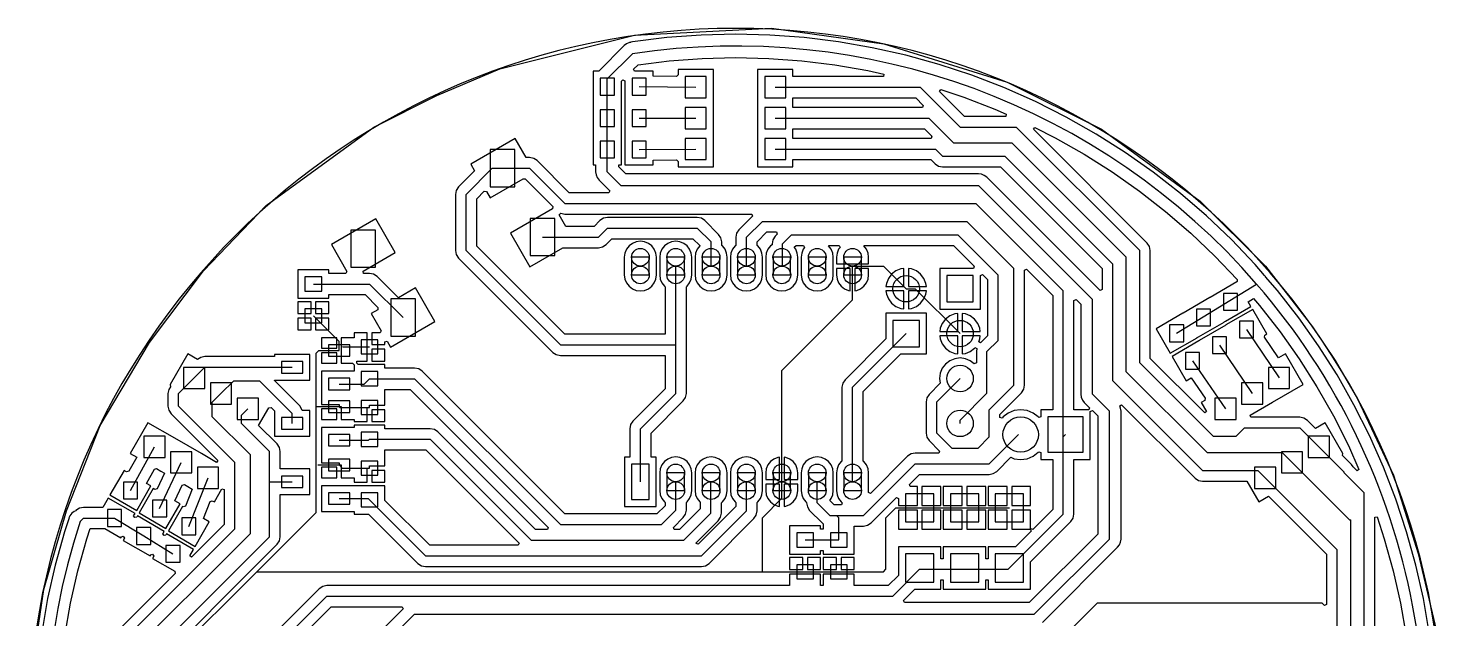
# Model space of a CAD drawing. Extents: x -1.57 to 1.57, y 5.38 to 8.54.
# Drawn here: x -1.575 to 1.575, y 7.22 to 8.535 of the extents above; entities that cross this region are included whole.
import ezdxf

# ---------------------------------------------------------------- set-up
doc = ezdxf.new("R2010")
doc.units = 0
doc.layers.get('0').update_dxf_attribs({"linetype": 'CONTINUOUS'})
doc.layers.add('gtl', color=1, linetype='CONTINUOUS')

# ---------------------------------------------------------------- blocks, each defined once
blk = doc.blocks.new('D12')
blk.add_lwpolyline([(-0.0187, -0.01575), (0.0187, -0.01575), (0.0187, 0.01575), (-0.0187, 0.01575)], close=True)
blk = doc.blocks.new('D13')
blk.add_lwpolyline([(-0.02362, -0.012795), (0.02362, -0.012795), (0.02362, 0.012795), (-0.02362, 0.012795)], close=True)
blk = doc.blocks.new('D14')
blk.add_lwpolyline([(-0.01575, -0.0187), (0.01575, -0.0187), (0.01575, 0.0187), (-0.01575, 0.0187)], close=True)
blk = doc.blocks.new('D15')
blk.add_lwpolyline([(-0.01575, -0.0187), (0.01575, -0.0187), (0.01575, 0.0187), (-0.01575, 0.0187)], close=True)
blk = doc.blocks.new('D16')
blk.add_lwpolyline([(-0.023621, -0.023621), (0.023621, -0.023621), (0.023621, 0.023621), (-0.023621, 0.023621)], close=True)
blk = doc.blocks.new('D17')
blk.add_lwpolyline([(-0.023621, -0.023621), (0.023621, -0.023621), (0.023621, 0.023621), (-0.023621, 0.023621)], close=True)
blk = doc.blocks.new('D18')
blk.add_lwpolyline([(0.0196, 0.0196), (-0.0196, 0.0196), (-0.0196, -0.0196), (0.0196, -0.0196)], close=True)
for centre in [(0, 0.0196), (0, -0.0196)]:
    blk.add_circle(centre, 0.0197)
blk = doc.blocks.new('D19')
blk.add_lwpolyline([(-0.019685, -0.03937), (0.019685, -0.03937), (0.019685, 0.03937), (-0.019685, 0.03937)], close=True)
blk = doc.blocks.new('D23')
blk.add_lwpolyline([(-0.02756, -0.04134), (0.02756, -0.04134), (0.02756, 0.04134), (-0.02756, 0.04134)], close=True)
blk = doc.blocks.new('D24')
blk.add_lwpolyline([(-0.031495, -0.031495), (0.031495, -0.031495), (0.031495, 0.031495), (-0.031495, 0.031495)], close=True)
blk = doc.blocks.new('D25')
blk.add_lwpolyline([(-0.01575, -0.0187), (0.01575, -0.0187), (0.01575, 0.0187), (-0.01575, 0.0187)], close=True)
blk = doc.blocks.new('D26')
blk.add_lwpolyline([(-0.02362, -0.02362), (0.02362, -0.02362), (0.02362, 0.02362), (-0.02362, 0.02362)], close=True)
blk = doc.blocks.new('D29')
blk.add_lwpolyline([(-0.02953, -0.02953), (0.02953, -0.02953), (0.02953, 0.02953), (-0.02953, 0.02953)], close=True)
blk = doc.blocks.new('D30')
blk.add_circle((0, 0), 0.0295)
blk = doc.blocks.new('D32')
blk.add_circle((0, 0), 0.0394)
blk = doc.blocks.new('D33')
blk.add_lwpolyline([(-0.03937, -0.03937), (0.03937, -0.03937), (0.03937, 0.03937), (-0.03937, 0.03937)], close=True)

msp = doc.modelspace()

# ---------------------------------------------------------------- linework, layer by layer
at = {"layer": 'gtl', "color": 1}
for points in [[(1.5748, 6.96), (1.5748, 6.96), (1.5748, 6.96, 1), (-1.5748, 6.96), (-1.5748, 6.96), (-1.5748, 6.96, 1), (1.5748, 6.96), (1.5748, 6.96)], [(1.16048, 7.96541), (1.16048, 7.96541), (1.16048, 7.96541, 0.257175), (-0.22944, 8.47819), (-0.22944, 8.47819)], [(1.45055, 6.45654), (1.45055, 6.45654), (1.45055, 6.45654, 0.268158), (1.16048, 7.96541), (1.16048, 7.96541)], [(-1.45962, 7.43651), (-1.45962, 7.43651), (-1.45962, 7.43651, 0.26255), (-1.16295, 5.95746), (-1.16295, 5.95746)]]:
    msp.add_lwpolyline(points, format="xyb", dxfattribs=at)
for points in [[(-1.565, 7.12), (-1.54, 7.285), (-1.49, 7.46), (-1.415, 7.65), (-1.305, 7.835), (-1.185, 7.995), (-1.045, 8.14), (-0.805, 8.315), (-0.665, 8.385), (-0.525, 8.445), (-0.225, 8.52), (0.08, 8.535), (0.33, 8.5)], [(0, 8.52165), (-0.07663, 8.51977), (-0.15307, 8.51413), (-0.22914, 8.50475), (-0.23335, 8.50402), (-0.23335, 8.50402), (-0.23335, 8.50402), (-0.23366, 8.50361), (-0.23616, 8.50328), (-0.24243, 8.50068), (-0.24781, 8.49656), (-0.3038, 8.44057), (-0.30465, 8.43945), (-0.31693, 8.43945), (-0.31693, 8.37055), (-0.31693, 8.37055), (-0.31693, 8.36945), (-0.31693, 8.36945), (-0.31693, 8.30055), (-0.31693, 8.30055), (-0.31693, 8.29945), (-0.31693, 8.29945), (-0.31693, 8.23055), (-0.3114, 8.23055), (-0.3114, 8.21543), (-0.3114, 8.21543), (-0.3114, 8.21543), (-0.31052, 8.20871), (-0.30792, 8.20245), (-0.3038, 8.19707), (-0.28005, 8.17332), (-0.28196, 8.1687), (-0.37018, 8.1687), (-0.44167, 8.24019), (-0.44936, 8.24533), (-0.45843, 8.24713), (-0.46635, 8.24713), (-0.4908, 8.28948), (-0.58968, 8.23239), (-0.58106, 8.21747), (-0.61676, 8.18176), (-0.6219, 8.17407), (-0.6237, 8.165), (-0.6237, 8.04), (-0.6237, 8.04), (-0.6237, 8.04), (-0.6219, 8.03093), (-0.61676, 8.02324), (-0.40676, 7.81324), (-0.40676, 7.81324), (-0.40676, 7.81324), (-0.40676, 7.81324), (-0.40676, 7.81324), (-0.40676, 7.81324), (-0.40676, 7.81324), (-0.40676, 7.81324), (-0.40676, 7.81324), (-0.40676, 7.81324), (-0.40676, 7.81324), (-0.40676, 7.81324), (-0.39907, 7.8081), (-0.39, 7.8063), (-0.15677, 7.8063), (-0.15677, 7.73175), (-0.22857, 7.65995), (-0.23371, 7.65226), (-0.23551, 7.64319), (-0.23551, 7.58012), (-0.24724, 7.58012), (-0.24724, 7.46988), (-0.17638, 7.46988), (-0.17638, 7.58012), (-0.18811, 7.58012), (-0.18811, 7.63337), (-0.11631, 7.70517), (-0.11117, 7.71286), (-0.10937, 7.72193), (-0.10937, 7.72193), (-0.10937, 7.72193), (-0.10937, 7.72193), (-0.10937, 7.83), (-0.10937, 7.95916), (-0.1078, 7.96036), (-0.10212, 7.96776), (-0.09855, 7.97638), (-0.09733, 7.98563), (-0.09733, 8.025), (-0.09855, 8.03425), (-0.10212, 8.04287), (-0.1078, 8.05027), (-0.1152, 8.05595), (-0.12382, 8.05952), (-0.13307, 8.06074), (-0.14232, 8.05952), (-0.15094, 8.05595), (-0.15834, 8.05027), (-0.16402, 8.04287), (-0.16759, 8.03425), (-0.16881, 8.025), (-0.16881, 7.98563), (-0.16759, 7.97638), (-0.16402, 7.96776), (-0.15834, 7.96036), (-0.15677, 7.95916), (-0.15677, 7.8537), (-0.38018, 7.8537), (-0.5763, 8.04982), (-0.5763, 8.15518), (-0.55942, 8.17206), (-0.55446, 8.1714), (-0.54637, 8.15738), (-0.47302, 8.19973), (-0.46825, 8.19973), (-0.40661, 8.13809), (-0.40727, 8.13313), (-0.50109, 8.07896), (-0.45779, 8.00395), (-0.38444, 8.0463), (-0.305, 8.0463), (-0.29593, 8.0481), (-0.28824, 8.05324), (-0.27518, 8.0663), (-0.09482, 8.0663), (-0.07955, 8.05103), (-0.0796, 8.05027), (-0.08528, 8.04287), (-0.08885, 8.03425), (-0.09007, 8.025), (-0.09007, 7.98563), (-0.08885, 7.97638), (-0.08528, 7.96776), (-0.0796, 7.96036), (-0.0722, 7.95468), (-0.06358, 7.95111), (-0.05433, 7.94989), (-0.04508, 7.95111), (-0.03646, 7.95468), (-0.02906, 7.96036), (-0.02338, 7.96776), (-0.01981, 7.97638), (-0.01859, 7.98563), (-0.01859, 8.025), (-0.01981, 8.03425), (-0.02338, 8.04287), (-0.02906, 8.05027), (-0.03063, 8.05147), (-0.03063, 8.05933), (-0.03243, 8.0684), (-0.03757, 8.07609), (-0.06824, 8.10676), (-0.07593, 8.1119), (-0.085, 8.1137), (-0.285, 8.1137), (-0.29407, 8.1119), (-0.30176, 8.10676), (-0.31482, 8.0937), (-0.37777, 8.0937), (-0.3928, 8.11973), (-0.38915, 8.12315), (-0.38907, 8.1231), (-0.38, 8.1213), (0.03624, 8.1213), (0.03816, 8.11668), (0.00765, 8.08617), (0.00251, 8.07848), (0.00071, 8.06941), (0.00071, 8.05147), (-0.00086, 8.05027), (-0.00654, 8.04287), (-0.01011, 8.03425), (-0.01133, 8.025), (-0.01133, 7.98563), (-0.01011, 7.97638), (-0.00654, 7.96776), (-0.00086, 7.96036), (0.00654, 7.95468), (0.01516, 7.95111), (0.02441, 7.94989), (0.03366, 7.95111), (0.04228, 7.95468), (0.04968, 7.96036), (0.05536, 7.96776), (0.05893, 7.97638), (0.06015, 7.98563), (0.06015, 8.025), (0.05893, 8.03425), (0.05536, 8.04287), (0.04968, 8.05027), (0.04811, 8.05147), (0.04811, 8.05959), (0.06982, 8.0813), (0.09124, 8.0813), (0.09315, 8.07668), (0.08824, 8.07176), (0.0831, 8.06407), (0.0813, 8.055), (0.0813, 8.05289), (0.07788, 8.05027), (0.0722, 8.04287), (0.06863, 8.03425), (0.06741, 8.025), (0.06741, 7.98563), (0.06863, 7.97638), (0.0722, 7.96776), (0.07788, 7.96036), (0.08528, 7.95468), (0.0939, 7.95111), (0.10315, 7.94989), (0.1124, 7.95111), (0.12102, 7.95468), (0.12842, 7.96036), (0.1341, 7.96776), (0.13767, 7.97638), (0.13889, 7.98563), (0.13889, 8.025), (0.13767, 8.03425), (0.1341, 8.04287), (0.13075, 8.04723), (0.13482, 8.0513), (0.15175, 8.0513), (0.15396, 8.04681), (0.15094, 8.04287), (0.14737, 8.03425), (0.14615, 8.025), (0.14615, 7.98563), (0.14737, 7.97638), (0.15094, 7.96776), (0.15662, 7.96036), (0.16402, 7.95468), (0.17264, 7.95111), (0.18189, 7.94989), (0.19114, 7.95111), (0.19976, 7.95468), (0.20716, 7.96036), (0.21284, 7.96776), (0.21641, 7.97638), (0.21763, 7.98563), (0.21763, 8.025), (0.21641, 8.03425), (0.21284, 8.04287), (0.20716, 8.05027), (0.20751, 8.0513), (0.23049, 8.0513), (0.2327, 8.04681), (0.22968, 8.04287), (0.22611, 8.03425), (0.22489, 8.025), (0.22489, 8.01031), (0.29637, 8.01031), (0.29637, 8.025), (0.29515, 8.03425), (0.29158, 8.04287), (0.2859, 8.05027), (0.28625, 8.0513), (0.48518, 8.0513), (0.53158, 8.0049), (0.52967, 8.00027), (0.45472, 8.00027), (0.45472, 7.90973), (0.54527, 7.90973), (0.54527, 7.98467), (0.54989, 7.98658), (0.5613, 7.97518), (0.5613, 7.84982), (0.54571, 7.83423), (0.54155, 7.83701), (0.54411, 7.84318), (0.54501, 7.85), (0.505, 7.85), (0.505, 7.80999), (0.51182, 7.81089), (0.52283, 7.81545), (0.53229, 7.82271), (0.53307, 7.82372), (0.53762, 7.82166), (0.5363, 7.815), (0.5363, 7.78987), (0.53181, 7.78766), (0.52283, 7.79455), (0.51182, 7.79911), (0.5, 7.80067), (0.48818, 7.79911), (0.47717, 7.79455), (0.46771, 7.78729), (0.46045, 7.77783), (0.45589, 7.76682), (0.45433, 7.755), (0.45575, 7.74427), (0.43121, 7.71973), (0.42607, 7.71204), (0.42427, 7.70297), (0.42427, 7.63345), (0.42427, 7.63345), (0.42427, 7.63345), (0.42607, 7.62438), (0.43121, 7.61669), (0.45458, 7.59332), (0.45266, 7.5887), (0.4, 7.5887), (0.39093, 7.5869), (0.38324, 7.58176), (0.30029, 7.49881), (0.2958, 7.50102), (0.29637, 7.50531), (0.29637, 7.54468), (0.29515, 7.55394), (0.29158, 7.56255), (0.2859, 7.56996), (0.28433, 7.57116), (0.28433, 7.72581), (0.36825, 7.80972), (0.42528, 7.80972), (0.42528, 7.90028), (0.33472, 7.90028), (0.33472, 7.84325), (0.24387, 7.75239), (0.23873, 7.7447), (0.23693, 7.73563), (0.23693, 7.57116), (0.23536, 7.56996), (0.22968, 7.56255), (0.22611, 7.55394), (0.22489, 7.54468), (0.22489, 7.50531), (0.22611, 7.49607), (0.22968, 7.48744), (0.23536, 7.48004), (0.23745, 7.47844), (0.23584, 7.4737), (0.21982, 7.4737), (0.2099, 7.48362), (0.21284, 7.48744), (0.21641, 7.49607), (0.21763, 7.50531), (0.21763, 7.54468), (0.21641, 7.55394), (0.21284, 7.56255), (0.20716, 7.56996), (0.19976, 7.57564), (0.19114, 7.57921), (0.18189, 7.58042), (0.17264, 7.57921), (0.16402, 7.57564), (0.15662, 7.56996), (0.15094, 7.56255), (0.14737, 7.55394), (0.14615, 7.54468), (0.14615, 7.50531), (0.14737, 7.49607), (0.15094, 7.48744), (0.15662, 7.48004), (0.15819, 7.47884), (0.15819, 7.47884), (0.15819, 7.47811), (0.15819, 7.47811), (0.15819, 7.47811), (0.15999, 7.46904), (0.16513, 7.46135), (0.19324, 7.43324), (0.19555, 7.43169), (0.19555, 7.42693), (0.19555, 7.42693), (0.19555, 7.41914), (0.18945, 7.41914), (0.18945, 7.42693), (0.12055, 7.42693), (0.12055, 7.36394), (0.18945, 7.36394), (0.18945, 7.37173), (0.19555, 7.37173), (0.19555, 7.36394), (0.26445, 7.36394), (0.26445, 7.4263), (0.285, 7.4263), (0.29407, 7.4281), (0.30176, 7.43324), (0.35814, 7.48961), (0.36276, 7.4877), (0.36276, 7.47193), (0.405, 7.47193), (0.405, 7.51417), (0.38923, 7.51417), (0.38731, 7.51879), (0.40982, 7.5413), (0.565, 7.5413), (0.57407, 7.5431), (0.58176, 7.54824), (0.61298, 7.57946), (0.62061, 7.5763), (0.635, 7.57441), (0.64939, 7.5763), (0.6628, 7.58185), (0.67431, 7.59069), (0.67515, 7.59178), (0.67988, 7.59017), (0.67988, 7.57488), (0.7063, 7.57488), (0.7063, 7.46289), (0.66186, 7.41846), (0.66031, 7.4191), (0.65724, 7.42037), (0.65724, 7.42037), (0.65724, 7.42037), (0.65724, 7.42037), (0.65724, 7.46193), (0.615, 7.46193), (0.615, 7.41968), (0.65635, 7.41968), (0.65658, 7.41964), (0.65791, 7.41642), (0.65847, 7.41507), (0.62372, 7.38031), (0.56276, 7.38031), (0.56276, 7.3537), (0.55724, 7.3537), (0.55724, 7.38031), (0.46276, 7.38031), (0.46276, 7.3537), (0.45724, 7.3537), (0.45724, 7.38031), (0.36276, 7.38031), (0.36276, 7.31628), (0.34018, 7.2937), (0.26445, 7.2937), (0.26445, 7.31957), (0.19555, 7.31957), (0.19555, 7.2937), (0.18945, 7.2937), (0.18945, 7.31957), (0.12055, 7.31957), (0.12055, 7.2937), (-0.91, 7.2937), (-0.91907, 7.2919), (-0.92676, 7.28676), (-1.04045, 7.17307)], [(1.54475, 7.18914), (1.53165, 7.26466), (1.51485, 7.33945), (1.49441, 7.41332), (1.47036, 7.4861), (1.44278, 7.55762), (1.41172, 7.62769), (1.37725, 7.69616), (1.33947, 7.76285), (1.29847, 7.82761), (1.25433, 7.89028), (1.20717, 7.9507), (1.18042, 7.98172), (1.17997, 7.9823), (1.17997, 7.9823), (1.17884, 7.98378), (1.17826, 7.98422), (1.15711, 8.00874), (1.10425, 8.06425), (1.04874, 8.11711), (0.9907, 8.16717), (0.93028, 8.21433), (0.86761, 8.25847), (0.80285, 8.29947), (0.73616, 8.33725), (0.66769, 8.37172), (0.59762, 8.40278), (0.5261, 8.43036), (0.45332, 8.45441), (0.37945, 8.47485), (0.30466, 8.49164), (0.22914, 8.50475), (0.15307, 8.51413), (0.07663, 8.51977), (0, 8.52165)], [(-0.28543, 8.4222), (-0.22944, 8.47819)], [(0.33, 8.5), (0.605, 8.415), (0.815, 8.31), (1.035, 8.15), (1.18, 8.005), (1.285, 7.87), (1.335, 7.795), (1.385, 7.71), (1.465, 7.54), (1.52, 7.365), (1.56, 7.195)], [(0.07407, 8.46782), (0.14797, 8.46237), (0.22151, 8.4533), (0.29452, 8.44063), (0.33042, 8.43257), (0.32987, 8.4276), (0.12795, 8.4276), (0.12795, 8.44327), (0.04921, 8.44327), (0.04921, 8.36453), (0.04921, 8.29563), (0.04921, 8.22673), (0.12795, 8.22673), (0.12795, 8.2424), (0.43518, 8.2424), (0.44434, 8.23324), (0.45203, 8.2281), (0.4611, 8.2263), (0.59018, 8.2263), (0.8163, 8.00018), (0.8163, 7.95293), (0.81168, 7.95101), (0.55933, 8.20336), (0.55395, 8.20749), (0.54768, 8.21008), (0.54096, 8.21097), (-0.24424, 8.21097), (-0.25946, 8.22619), (-0.25946, 8.23055), (-0.25394, 8.23055), (-0.25394, 8.29945), (-0.25394, 8.29945), (-0.25394, 8.29945), (-0.25394, 8.29945), (-0.25394, 8.30055), (-0.25394, 8.30055), (-0.25394, 8.36945), (-0.25394, 8.36945), (-0.25394, 8.36945), (-0.25394, 8.36945), (-0.25394, 8.37055), (-0.25394, 8.37055), (-0.25394, 8.41697), (-0.25068, 8.42023), (-0.24606, 8.41831), (-0.24606, 8.37055), (-0.24606, 8.37055), (-0.24606, 8.36945), (-0.24606, 8.36945), (-0.24606, 8.30055), (-0.24606, 8.30055), (-0.24606, 8.29945), (-0.24606, 8.29945), (-0.24606, 8.23055), (-0.18307, 8.23055), (-0.18307, 8.24157), (-0.1315, 8.24202), (-0.12795, 8.2385), (-0.12795, 8.22673), (-0.04921, 8.22673), (-0.04921, 8.29563), (-0.04921, 8.36453), (-0.04921, 8.44327), (-0.12795, 8.44327), (-0.12795, 8.4315), (-0.1315, 8.42798), (-0.18307, 8.42843), (-0.18307, 8.43945), (-0.22493, 8.43945), (-0.22684, 8.44407), (-0.21706, 8.45385), (-0.14797, 8.46237), (-0.07407, 8.46782), (0, 8.46964), (0.07407, 8.46782)], [(-0.28543, 8.405), (-0.28543, 8.4222)], [(-0.28543, 8.335), (-0.28543, 8.405)], [(-0.21457, 8.405), (-0.08858, 8.4039)], [(0.08858, 8.4039), (0.4111, 8.4039)], [(0.41816, 8.36332), (0.41624, 8.3587), (0.12795, 8.3587), (0.12795, 8.36453), (0.12795, 8.38019), (0.40128, 8.38019), (0.41816, 8.36332)], [(0.4111, 8.4039), (0.5, 8.315)], [(0.50858, 8.38139), (0.57771, 8.35472), (0.60282, 8.34359), (0.60179, 8.3387), (0.50982, 8.3387), (0.45433, 8.39419), (0.45695, 8.39845), (0.50858, 8.38139)], [(-0.28543, 8.265), (-0.28543, 8.335)], [(-0.21457, 8.335), (-0.08858, 8.335)], [(0.08858, 8.335), (0.43036, 8.335)], [(0.43036, 8.335), (0.48535, 8.28)], [(0.5, 8.315), (0.625, 8.315)], [(0.625, 8.315), (0.9, 8.04)], [(0.43741, 8.29443), (0.43549, 8.28981), (0.12795, 8.28981), (0.12795, 8.29563), (0.12795, 8.3113), (0.42054, 8.3113), (0.43741, 8.29443)], [(0.71164, 8.29138), (0.77611, 8.25486), (0.83871, 8.21522), (0.89929, 8.17255), (0.95771, 8.12697), (1.01381, 8.07857), (1.06748, 8.02748), (1.11697, 7.97549), (1.11674, 7.9708), (1.11637, 7.97019), (1.11637, 7.97019), (1.11637, 7.97019), (1.11637, 7.97019), (1.11637, 7.97019), (1.11637, 7.97019), (1.11637, 7.97019), (1.11637, 7.97019), (1.11637, 7.97019), (1.11637, 7.97019), (1.11637, 7.97019), (1.11637, 7.97019), (1.11637, 7.97019), (1.0567, 7.93574), (1.05686, 7.93547), (1.05637, 7.93519), (1.05637, 7.93519), (1.05637, 7.93519), (0.9967, 7.90074), (0.99686, 7.90047), (0.99637, 7.90019), (0.99637, 7.90019), (0.99637, 7.90019), (0.9367, 7.86574), (0.9682, 7.81118), (1.02787, 7.84563), (1.02787, 7.84563), (1.02771, 7.8459), (1.0282, 7.84619), (1.03077, 7.84767), (1.03077, 7.84767), (1.03077, 7.84767), (1.08786, 7.88063), (1.08786, 7.88063), (1.08771, 7.8809), (1.0882, 7.88119), (1.09077, 7.88267), (1.09077, 7.88267), (1.09077, 7.88267), (1.14787, 7.91563), (1.14183, 7.92609), (1.15352, 7.93329), (1.16697, 7.91771), (1.21255, 7.85929), (1.25522, 7.79871), (1.29486, 7.73611), (1.33138, 7.67164), (1.3647, 7.60545), (1.38833, 7.55215), (1.38421, 7.54932), (1.37517, 7.55835), (1.37176, 7.56345), (1.35194, 7.58328), (1.35259, 7.58824), (1.35274, 7.58832), (1.31337, 7.65651), (1.29139, 7.64383), (1.27345, 7.66176), (1.26576, 7.6669), (1.25669, 7.6687), (1.14729, 7.6687), (1.146, 7.67353), (1.19597, 7.70238), (1.19597, 7.70238), (1.26416, 7.74175), (1.22479, 7.80994), (1.20895, 7.8008), (1.17794, 7.84695), (1.17907, 7.85182), (1.1833, 7.85426), (1.1518, 7.90881), (1.09213, 7.87437), (1.09229, 7.8741), (1.0918, 7.87382), (1.0918, 7.87382), (1.0918, 7.87382), (1.03214, 7.83937), (1.03229, 7.8391), (1.0318, 7.83882), (1.0318, 7.83882), (1.0318, 7.83882), (0.97214, 7.80437), (1.00363, 7.74981), (1.01498, 7.75636), (1.04606, 7.71099), (1.04495, 7.70612), (1.03726, 7.70168), (1.04874, 7.68179), (1.04478, 7.67875), (0.9237, 7.79982), (0.9237, 8.04), (0.9219, 8.04907), (0.91676, 8.05676), (0.66337, 8.31015), (0.6663, 8.31421), (0.71164, 8.29138)], [(-0.28543, 8.21543), (-0.28543, 8.265)], [(-0.21457, 8.265), (-0.08858, 8.2661)], [(0.08858, 8.2661), (0.445, 8.2661)], [(0.445, 8.2661), (0.4611, 8.25)], [(0.48535, 8.28), (0.615, 8.28)], [(0.615, 8.28), (0.87, 8.025)], [(-0.6, 8.04), (-0.6, 8.165), (-0.54157, 8.22343), (-0.51858, 8.22343), (-0.45843, 8.22343)], [(-0.45843, 8.22343), (-0.38, 8.145)], [(0.4611, 8.25), (0.6, 8.25)], [(0.6, 8.25), (0.84, 8.01)], [(-0.28543, 8.21543), (-0.255, 8.185)], [(-0.255, 8.185), (0.54096, 8.185)], [(0.54096, 8.185), (0.795, 7.93096)], [(-0.38, 8.145), (0.535, 8.145)], [(0.535, 8.145), (0.73, 7.95)], [(-0.80107, 8.11034), (-0.89994, 8.05326), (-0.86542, 7.99347), (-0.86792, 7.98914), (-0.90555, 7.98914), (-0.90555, 7.99693), (-0.97445, 7.99693), (-0.97445, 7.93394), (-0.90555, 7.93394), (-0.90555, 7.94173), (-0.82465, 7.94173), (-0.79613, 7.9132), (-0.79678, 7.90825), (-0.81136, 7.89983), (-0.78909, 7.86126), (-0.79159, 7.85693), (-0.81, 7.85693), (-0.81, 7.83043), (-0.78055, 7.83043), (-0.78055, 7.8368), (-0.77572, 7.8381), (-0.76805, 7.82482), (-0.66918, 7.8819), (-0.71248, 7.95691), (-0.75072, 7.93484), (-0.79808, 7.98219), (-0.80576, 7.98733), (-0.81484, 7.98914), (-0.82812, 7.98914), (-0.82941, 7.99397), (-0.75776, 8.03533), (-0.80107, 8.11034)], [(0.02441, 8.06941), (0.06, 8.105)], [(0.06, 8.105), (0.515, 8.105)], [(0.515, 8.105), (0.62, 8)], [(-0.43, 8.07), (-0.305, 8.07)], [(-0.305, 8.07), (-0.285, 8.09)], [(-0.285, 8.09), (-0.085, 8.09)], [(-0.085, 8.09), (-0.05433, 8.05933)], [(0.02441, 8.00531), (0.02441, 8.06941)], [(0.105, 8.055), (0.125, 8.075)], [(0.125, 8.075), (0.495, 8.075)], [(0.495, 8.075), (0.585, 7.985)], [(-0.6, 8.04), (-0.39, 7.83)], [(-0.21181, 8.06074), (-0.22106, 8.05952), (-0.22968, 8.05595), (-0.23708, 8.05027), (-0.24276, 8.04287), (-0.24633, 8.03425), (-0.24755, 8.025), (-0.24755, 7.98563), (-0.24633, 7.97638), (-0.24276, 7.96776), (-0.23708, 7.96036), (-0.22968, 7.95468), (-0.22106, 7.95111), (-0.21181, 7.94989), (-0.20256, 7.95111), (-0.19394, 7.95468), (-0.18654, 7.96036), (-0.18086, 7.96776), (-0.17729, 7.97638), (-0.17607, 7.98563), (-0.17607, 8.025), (-0.17729, 8.03425), (-0.18086, 8.04287), (-0.18654, 8.05027), (-0.19394, 8.05595), (-0.20256, 8.05952), (-0.21181, 8.06074)], [(-0.05433, 8.00531), (-0.05433, 8.05933)], [(0.105, 8.00717), (0.105, 8.055)], [(0.9, 7.79), (0.9, 8.04)], [(-0.13307, 7.83), (-0.13307, 8.00531)], [(0.10315, 8.00531), (0.105, 8.00717)], [(0.25563, 8.00031), (0.22489, 8.00031), (0.22489, 7.98563), (0.22611, 7.97638), (0.22968, 7.96776), (0.23536, 7.96036), (0.24276, 7.95468), (0.25138, 7.95111), (0.25563, 7.95055), (0.25563, 8.00031)], [(0.26063, 7.93), (0.26063, 8.00531)], [(0.26063, 8.00531), (0.32969, 8.00531), (0.38, 7.955)], [(0.29637, 8.00031), (0.26563, 8.00031), (0.26563, 7.95055), (0.26988, 7.95111), (0.2785, 7.95468), (0.2859, 7.96036), (0.29158, 7.96776), (0.29515, 7.97638), (0.29637, 7.98563), (0.29637, 8.00031)], [(0.375, 8.00001), (0.36818, 7.99911), (0.35717, 7.99455), (0.34771, 7.98729), (0.34045, 7.97783), (0.33589, 7.96682), (0.33499, 7.96), (0.375, 7.96), (0.375, 8.00001)], [(0.385, 8.00001), (0.385, 7.96), (0.42501, 7.96), (0.42411, 7.96682), (0.41955, 7.97783), (0.41229, 7.98729), (0.40283, 7.99455), (0.39182, 7.99911), (0.385, 8.00001)], [(0.62, 7.74), (0.62, 8)], [(0.84, 7.75), (0.84, 8.01)], [(0.87, 7.77), (0.87, 8.025)], [(0.56, 7.815), (0.585, 7.84), (0.585, 7.985)], [(0.7063, 7.94018), (0.7063, 7.68512), (0.67988, 7.68512), (0.67988, 7.66983), (0.67515, 7.66822), (0.67431, 7.66931), (0.6628, 7.67815), (0.64939, 7.6837), (0.635, 7.68559), (0.62061, 7.6837), (0.6072, 7.67815), (0.59569, 7.66931), (0.59344, 7.66638), (0.5887, 7.66798), (0.5887, 7.67518), (0.63676, 7.72324), (0.6419, 7.73093), (0.6437, 7.74), (0.6437, 7.99624), (0.64832, 7.99816), (0.7063, 7.94018)], [(-0.94, 7.96543), (-0.81484, 7.96543), (-0.74027, 7.89087)], [(0.375, 7.95), (0.33499, 7.95), (0.33589, 7.94318), (0.34045, 7.93217), (0.34771, 7.92271), (0.35717, 7.91545), (0.36818, 7.91089), (0.375, 7.90999), (0.375, 7.95)], [(0.38, 7.955), (0.4, 7.955)], [(0.42501, 7.95), (0.385, 7.95), (0.385, 7.90999), (0.39182, 7.91089), (0.40283, 7.91545), (0.41229, 7.92271), (0.41955, 7.93217), (0.42411, 7.94318), (0.42501, 7.95)], [(0.4, 7.955), (0.5, 7.855)], [(0.73, 7.625), (0.73, 7.95)], [(1.10055, 7.92851), (1.16048, 7.96541)], [(-0.945, 7.92606), (-0.97445, 7.92606), (-0.97445, 7.89957), (-0.945, 7.89957), (-0.945, 7.92606)], [(-0.90555, 7.92606), (-0.935, 7.92606), (-0.935, 7.89957), (-0.90555, 7.89957), (-0.90555, 7.92606)], [(0.10315, 7.77252), (0.26063, 7.93)], [(0.76903, 7.92021), (0.76903, 7.72), (0.76991, 7.71328), (0.77251, 7.70702), (0.77664, 7.70164), (0.78853, 7.68974), (0.78662, 7.68512), (0.7537, 7.68512), (0.7537, 7.929), (0.75832, 7.93091), (0.76903, 7.92021)], [(0.795, 7.72), (0.795, 7.93096)], [(1.04141, 7.8921), (1.10055, 7.92851)], [(-0.945, 7.88957), (-0.97445, 7.88957), (-0.97445, 7.86307), (-0.945, 7.86307), (-0.945, 7.88957)], [(-0.94, 7.89457), (-0.88276, 7.83732)], [(-0.90555, 7.88957), (-0.935, 7.88957), (-0.935, 7.86307), (-0.90555, 7.86307), (-0.90555, 7.88957)], [(0.495, 7.90001), (0.48818, 7.89911), (0.47717, 7.89455), (0.46771, 7.88729), (0.46045, 7.87783), (0.45589, 7.86682), (0.45499, 7.86), (0.495, 7.86), (0.495, 7.90001)], [(0.505, 7.90001), (0.505, 7.86), (0.54501, 7.86), (0.54411, 7.86682), (0.53955, 7.87783), (0.53229, 7.88729), (0.52283, 7.89455), (0.51182, 7.89911), (0.505, 7.90001)], [(0.98228, 7.85569), (1.04141, 7.8921)], [(-0.82, 7.85693), (-0.84945, 7.85693), (-0.84945, 7.84594), (-0.87776, 7.84594), (-0.87776, 7.81739), (-0.87776, 7.78886), (-0.85298, 7.78886), (-0.84945, 7.78532), (-0.84945, 7.77114), (-0.92213, 7.77114), (-0.92213, 7.71406), (-0.92213, 7.6974), (-0.88275, 7.6974), (-0.88275, 7.69241), (-0.87776, 7.69241), (-0.87776, 7.66386), (-0.84945, 7.66386), (-0.84945, 7.65894), (-0.82, 7.65894), (-0.82, 7.69044), (-0.81501, 7.69044), (-0.81501, 7.69543), (-0.78055, 7.69543), (-0.78055, 7.72193), (-0.78055, 7.72193), (-0.78055, 7.72193), (-0.78055, 7.72193), (-0.78055, 7.72307), (-0.78055, 7.72307), (-0.78055, 7.73086), (-0.72439, 7.73086), (-0.41684, 7.42332), (-0.41876, 7.4187), (-0.44518, 7.4187), (-0.66281, 7.63633), (-0.6705, 7.64147), (-0.67957, 7.64327), (-0.78055, 7.64327), (-0.78055, 7.65106), (-0.84945, 7.65106), (-0.84945, 7.64614), (-0.92213, 7.64614), (-0.92213, 7.58906), (-0.92213, 7.5674), (-0.88275, 7.5674), (-0.88275, 7.56241), (-0.87776, 7.56241), (-0.87776, 7.53386), (-0.84945, 7.53386), (-0.84945, 7.52394), (-0.82, 7.52394), (-0.82, 7.55544), (-0.81501, 7.55544), (-0.81501, 7.56043), (-0.78055, 7.56043), (-0.78055, 7.58693), (-0.78055, 7.58693), (-0.78055, 7.58693), (-0.78055, 7.58693), (-0.78055, 7.58807), (-0.78055, 7.58807), (-0.78055, 7.59586), (-0.68938, 7.59586), (-0.48184, 7.38832), (-0.48376, 7.3837), (-0.68062, 7.3837), (-0.78055, 7.48364), (-0.78055, 7.51606), (-0.84339, 7.51606), (-0.84339, 7.51614), (-0.92213, 7.51614), (-0.92213, 7.45905), (-0.84945, 7.45905), (-0.84945, 7.45307), (-0.81703, 7.45307), (-0.70719, 7.34324), (-0.6995, 7.3381), (-0.69043, 7.3363), (-0.07559, 7.3363), (-0.06652, 7.3381), (-0.05883, 7.34324), (0.04117, 7.44324), (0.04631, 7.45093), (0.04811, 7.46), (0.04811, 7.46), (0.04811, 7.46), (0.04811, 7.46), (0.04811, 7.47884), (0.04968, 7.48004), (0.05536, 7.48745), (0.05893, 7.49607), (0.06015, 7.50531), (0.06015, 7.54468), (0.05893, 7.55394), (0.05536, 7.56255), (0.04968, 7.56996), (0.04228, 7.57564), (0.03366, 7.57921), (0.02441, 7.58042), (0.01516, 7.57921), (0.00654, 7.57564), (-0.00086, 7.56996), (-0.00654, 7.56255), (-0.01011, 7.55394), (-0.01133, 7.54468), (-0.01133, 7.50531), (-0.01011, 7.49607), (-0.00654, 7.48745), (-0.00086, 7.48004), (0.00071, 7.47884), (0.00071, 7.46982), (-0.08282, 7.3863), (-0.08772, 7.38727), (-0.08816, 7.38832), (-0.03824, 7.43824), (-0.0331, 7.44593), (-0.0313, 7.455), (-0.0313, 7.455), (-0.0313, 7.455), (-0.0313, 7.455), (-0.0313, 7.47833), (-0.02906, 7.48004), (-0.02338, 7.48744), (-0.01981, 7.49607), (-0.01859, 7.50531), (-0.01859, 7.54468), (-0.01981, 7.55394), (-0.02338, 7.56255), (-0.02906, 7.56996), (-0.03646, 7.57564), (-0.04508, 7.57921), (-0.05433, 7.58042), (-0.06358, 7.57921), (-0.0722, 7.57564), (-0.0796, 7.56996), (-0.08528, 7.56255), (-0.08885, 7.55394), (-0.09007, 7.54468), (-0.09007, 7.50531), (-0.08885, 7.49607), (-0.08528, 7.48744), (-0.0796, 7.48004), (-0.0787, 7.47935), (-0.0787, 7.46482), (-0.12482, 7.4187), (-0.13624, 7.4187), (-0.13815, 7.42332), (-0.11631, 7.44517), (-0.11117, 7.45286), (-0.10937, 7.46193), (-0.10937, 7.46193), (-0.10937, 7.46193), (-0.10937, 7.46193), (-0.10937, 7.47884), (-0.1078, 7.48004), (-0.10212, 7.48744), (-0.09855, 7.49607), (-0.09733, 7.50531), (-0.09733, 7.54468), (-0.09855, 7.55394), (-0.10212, 7.56255), (-0.1078, 7.56996), (-0.1152, 7.57564), (-0.12382, 7.57921), (-0.13307, 7.58042), (-0.14232, 7.57921), (-0.15094, 7.57564), (-0.15834, 7.56996), (-0.16402, 7.56255), (-0.16759, 7.55394), (-0.16881, 7.54468), (-0.16881, 7.50531), (-0.16759, 7.49607), (-0.16402, 7.48744), (-0.15834, 7.48004), (-0.15677, 7.47884), (-0.15677, 7.47175), (-0.17482, 7.4537), (-0.38018, 7.4537), (-0.69781, 7.77133), (-0.7055, 7.77647), (-0.71457, 7.77827), (-0.78055, 7.77827), (-0.78055, 7.78606), (-0.84059, 7.78606), (-0.84339, 7.78886), (-0.84339, 7.7896), (-0.84339, 7.7896), (-0.84339, 7.7896), (-0.84339, 7.79394), (-0.82, 7.79394), (-0.82, 7.82542), (-0.82, 7.85693)], [(-0.88776, 7.84594), (-0.92213, 7.84594), (-0.92213, 7.8224), (-0.88776, 7.8224), (-0.88776, 7.84594)], [(0.26063, 7.525), (0.26063, 7.73563), (0.38, 7.855)], [(0.495, 7.85), (0.45499, 7.85), (0.45589, 7.84318), (0.46045, 7.83217), (0.46771, 7.82271), (0.47717, 7.81545), (0.48818, 7.81089), (0.495, 7.80999), (0.495, 7.85)], [(1.13772, 7.86431), (1.21038, 7.75616)], [(-0.93388, 7.81112), (-0.9276, 7.8174)], [(-0.93388, 7.45662), (-0.93388, 7.6924), (-0.93388, 7.81112)], [(-0.9276, 7.8174), (-0.88276, 7.8174)], [(-0.88776, 7.8124), (-0.92213, 7.8124), (-0.92213, 7.78886), (-0.88776, 7.78886), (-0.88776, 7.8124)], [(-0.88276, 7.8174), (-0.88276, 7.83732)], [(-0.875, 7.82516), (-0.87472, 7.82543)], [(-0.87472, 7.82543), (-0.815, 7.82543)], [(-0.78055, 7.82043), (-0.81, 7.82043), (-0.81, 7.79394), (-0.78055, 7.79394), (-0.78055, 7.82043)], [(-0.39, 7.83), (-0.13307, 7.83)], [(-0.13307, 7.72193), (-0.13307, 7.83)], [(0.56, 7.72243), (0.56, 7.815)], [(1.07772, 7.82931), (1.15071, 7.72171)], [(-1.3163, 7.09018), (-1.02074, 7.38574), (-1.0156, 7.39343), (-1.0138, 7.4025), (-1.0138, 7.4025), (-1.0138, 7.4025), (-1.0138, 7.4025), (-1.0138, 7.49646), (-0.94787, 7.49646), (-0.94787, 7.55354), (-1.0138, 7.55354), (-1.0138, 7.5925), (-1.0156, 7.60157), (-1.02074, 7.60926), (-1.06187, 7.65039), (-1.03905, 7.68992), (-1.03409, 7.69057), (-1.02661, 7.68309), (-1.02661, 7.62646), (-0.94787, 7.62646), (-0.94787, 7.68354), (-0.96479, 7.68354), (-0.96535, 7.68632), (-0.97048, 7.69401), (-1.02691, 7.75043), (-1.02691, 7.75116), (-1.02661, 7.75146), (-1.02523, 7.75146), (-1.02523, 7.75146), (-1.02523, 7.75146), (-0.94787, 7.75146), (-0.94787, 7.80854), (-1.02661, 7.80854), (-1.02661, 7.8037), (-1.18154, 7.8037), (-1.19061, 7.8019), (-1.19767, 7.79718), (-1.21979, 7.80994), (-1.25916, 7.74175), (-1.25893, 7.74162), (-1.25779, 7.73675), (-1.2619, 7.73061), (-1.2637, 7.72154), (-1.2637, 7.69327), (-1.2637, 7.69327), (-1.2637, 7.69327), (-1.2619, 7.6842), (-1.25676, 7.67651), (-1.1525, 7.57225), (-1.15554, 7.56828), (-1.18903, 7.58762), (-1.18903, 7.58762), (-1.18904, 7.58762), (-1.2487, 7.62207), (-1.2487, 7.62207), (-1.30837, 7.65651), (-1.34774, 7.58832), (-1.33345, 7.58008), (-1.35092, 7.54828), (-1.35574, 7.54694), (-1.36137, 7.55019), (-1.39286, 7.49563), (-1.3332, 7.46118), (-1.3017, 7.51574), (-1.31158, 7.52144), (-1.29411, 7.55324), (-1.28929, 7.55458), (-1.27955, 7.54895), (-1.27955, 7.54895), (-1.27164, 7.54439), (-1.28793, 7.50957), (-1.2927, 7.50807), (-1.29637, 7.51019), (-1.32787, 7.45563), (-1.2682, 7.42119), (-1.2367, 7.47574), (-1.24829, 7.48243), (-1.232, 7.51725), (-1.22723, 7.51875), (-1.21988, 7.5145), (-1.21988, 7.5145), (-1.21988, 7.5145), (-1.21988, 7.5145), (-1.20998, 7.50879), (-1.22495, 7.47085), (-1.22967, 7.4692), (-1.23137, 7.47019), (-1.26286, 7.41563), (-1.2032, 7.38119), (-1.1717, 7.43574), (-1.18484, 7.44333), (-1.16988, 7.48126), (-1.16516, 7.48291), (-1.16021, 7.48006), (-1.14353, 7.50895), (-1.1387, 7.50765), (-1.1387, 7.42982), (-1.21132, 7.3572), (-1.21529, 7.36024), (-1.20713, 7.37437), (-1.2668, 7.40881), (-1.26842, 7.40602), (-1.27219, 7.40506), (-1.2752, 7.40905), (-1.27214, 7.41437), (-1.3318, 7.44881), (-1.33342, 7.44602), (-1.33719, 7.44506), (-1.3402, 7.44905), (-1.33713, 7.45437), (-1.3968, 7.48881), (-1.40881, 7.46802), (-1.45182, 7.46802), (-1.46089, 7.46621), (-1.46858, 7.46107), (-1.46927, 7.46038), (-1.47261, 7.459), (-1.47799, 7.45487), (-1.48211, 7.44949), (-1.48417, 7.44452), (-1.48417, 7.44452), (-1.48413, 7.44444), (-1.49441, 7.41332), (-1.51485, 7.33945), (-1.53165, 7.26466), (-1.54475, 7.18914)], [(-1.20538, 7.75616), (-1.18154, 7.78), (-0.98724, 7.78)], [(0.9, 7.79), (1.06336, 7.62664)], [(1.01772, 7.79431), (1.09104, 7.68727)], [(-1.24, 7.69327), (-1.24, 7.72154), (-1.20538, 7.75616)], [(-1.14571, 7.72171), (-1.11742, 7.75)], [(-1.11742, 7.75), (-1.06, 7.75)], [(-1.06, 7.75), (-0.98724, 7.67724)], [(-0.82697, 7.7426), (-0.815, 7.75457)], [(-0.815, 7.75457), (-0.71457, 7.75457)], [(-0.71457, 7.75457), (-0.39, 7.43)], [(0.10315, 7.525), (0.10315, 7.77252)], [(0.44797, 7.63345), (0.44797, 7.70297), (0.5, 7.755)], [(0.84, 7.75), (1.04, 7.55)], [(0.87, 7.77), (1.05, 7.59)], [(-1.165, 7.67), (-1.165, 7.70242), (-1.14571, 7.72171)], [(-0.88276, 7.7426), (-0.82697, 7.7426)], [(-0.21181, 7.525), (-0.21181, 7.64319), (-0.13307, 7.72193)], [(0.5, 7.66243), (0.56, 7.72243)], [(0.565, 7.685), (0.62, 7.74)], [(0.795, 7.72), (0.8325, 7.6825)], [(-1.24, 7.69327), (-1.115, 7.56827)], [(-1.1, 7.655), (-1.1, 7.67331), (-1.08604, 7.68727)], [(-0.93388, 7.6924), (-0.88276, 7.6924)], [(-0.88776, 7.6874), (-0.92213, 7.6874), (-0.92213, 7.66386), (-0.88776, 7.66386), (-0.88776, 7.6874)], [(-0.88276, 7.6924), (-0.88079, 7.69043), (-0.815, 7.69043)], [(-0.78055, 7.68543), (-0.81, 7.68543), (-0.81, 7.65894), (-0.78055, 7.65894), (-0.78055, 7.68543)], [(0.68336, 7.21164), (0.85086, 7.37914), (0.85499, 7.38451), (0.85759, 7.39078), (0.85847, 7.3975), (0.85847, 7.3975), (0.85847, 7.3975), (0.85847, 7.3975), (0.85847, 7.6825), (0.85759, 7.68922), (0.85565, 7.69389), (0.85981, 7.69667), (1.02324, 7.53324), (1.03093, 7.5281), (1.04, 7.5263), (1.13852, 7.5263), (1.16521, 7.48006), (1.18719, 7.49275), (1.3163, 7.36364), (1.3163, 7.25165), (1.31168, 7.24973), (1.30641, 7.255), (0.805, 7.255), (0.615, 7.065)], [(-1.165, 7.67), (-1.08, 7.585)], [(-1.1, 7.655), (-1.0375, 7.5925)], [(-0.98724, 7.655), (-0.98724, 7.67724)], [(0.80653, 7.67174), (0.80653, 7.40826), (0.65424, 7.25597), (0.37602, 7.25597), (0.37411, 7.26059), (0.39935, 7.28583), (0.45724, 7.28583), (0.45724, 7.3063), (0.46276, 7.3063), (0.46276, 7.28583), (0.55724, 7.28583), (0.55724, 7.3063), (0.56276, 7.3063), (0.56276, 7.28583), (0.65724, 7.28583), (0.65724, 7.34679), (0.74676, 7.43631), (0.74676, 7.43631), (0.74676, 7.43631), (0.7519, 7.444), (0.7537, 7.45307), (0.7537, 7.57488), (0.79012, 7.57488), (0.79012, 7.68162), (0.79474, 7.68354), (0.80653, 7.67174)], [(0.5, 7.655), (0.5, 7.66243)], [(0.565, 7.625), (0.565, 7.685)], [(0.8325, 7.3975), (0.8325, 7.6825)], [(0.4, 7.565), (0.565, 7.565), (0.63, 7.63)], [(0.44797, 7.63345), (0.48142, 7.6)], [(0.54, 7.6), (0.565, 7.625)], [(0.73, 7.625), (0.735, 7.63)], [(0.73, 7.45307), (0.73, 7.625)], [(1.06336, 7.62664), (1.115, 7.62664)], [(1.115, 7.62664), (1.13336, 7.645)], [(1.13336, 7.645), (1.25669, 7.645)], [(1.25669, 7.645), (1.29896, 7.60273)], [(-1.34728, 7.50569), (-1.29396, 7.60273)], [(-1.0375, 7.525), (-1.0375, 7.5925)], [(-0.88276, 7.6176), (-0.81697, 7.6176)], [(-0.81697, 7.6176), (-0.815, 7.61957)], [(-0.815, 7.61957), (-0.67957, 7.61957)], [(-0.67957, 7.61957), (-0.455, 7.395)], [(0.48142, 7.6), (0.54, 7.6)], [(1.29896, 7.60273), (1.355, 7.54669)], [(-1.4, 7.135), (-1.115, 7.42), (-1.115, 7.56827)], [(-1.28228, 7.46569), (-1.23429, 7.56828)], [(-1.08, 7.41), (-1.08, 7.585)], [(-0.93, 7.5624), (-0.88276, 7.5624)], [(-0.88276, 7.5624), (-0.87579, 7.55543), (-0.815, 7.55543)], [(0.09815, 7.57977), (0.0939, 7.57921), (0.08528, 7.57564), (0.07788, 7.56996), (0.0722, 7.56255), (0.06863, 7.55394), (0.06741, 7.54468), (0.06741, 7.53), (0.09815, 7.53), (0.09815, 7.57977)], [(0.10815, 7.57977), (0.10815, 7.53), (0.13889, 7.53), (0.13889, 7.54468), (0.13767, 7.55394), (0.1341, 7.56255), (0.12842, 7.56996), (0.12102, 7.57564), (0.1124, 7.57921), (0.10815, 7.57977)], [(0.285, 7.45), (0.4, 7.565)], [(1.05, 7.59), (1.21758, 7.59)], [(1.21758, 7.59), (1.23929, 7.56828)], [(1.23929, 7.56828), (1.36758, 7.44)], [(-1.21728, 7.42569), (-1.17462, 7.53384)], [(-0.88776, 7.5574), (-0.92213, 7.5574), (-0.92213, 7.53386), (-0.88776, 7.53386), (-0.88776, 7.5574)], [(-0.78055, 7.55043), (-0.81, 7.55043), (-0.81, 7.52394), (-0.78055, 7.52394), (-0.78055, 7.55043)], [(1.04, 7.55), (1.16346, 7.55)], [(1.16346, 7.55), (1.17962, 7.53384)], [(1.17962, 7.53384), (1.34, 7.37346)], [(1.355, 7.545), (1.355, 7.54669)], [(1.355, 7.545), (1.4, 7.5)], [(-1.0375, 7.4025), (-1.0375, 7.525)], [(-1.0375, 7.525), (-0.98724, 7.525)], [(-0.13307, 7.46193), (-0.13307, 7.525)], [(-0.055, 7.52433), (-0.05433, 7.525)], [(-0.055, 7.455), (-0.055, 7.52433)], [(0.02441, 7.46), (0.02441, 7.525)], [(0.09815, 7.52), (0.06741, 7.52), (0.06741, 7.50531), (0.06863, 7.49607), (0.0722, 7.48745), (0.07788, 7.48004), (0.08528, 7.47436), (0.0939, 7.47079), (0.09815, 7.47023), (0.09815, 7.52)], [(0.10315, 7.48815), (0.10315, 7.525)], [(0.13889, 7.52), (0.10815, 7.52), (0.10815, 7.47023), (0.1124, 7.47079), (0.12102, 7.47436), (0.12842, 7.48004), (0.1341, 7.48745), (0.13767, 7.49607), (0.13889, 7.50531), (0.13889, 7.52)], [(0.18189, 7.47811), (0.18189, 7.525)], [(0.45724, 7.51417), (0.415, 7.51417), (0.415, 7.47193), (0.45724, 7.47193), (0.45724, 7.51417)], [(0.505, 7.51417), (0.46276, 7.51417), (0.46276, 7.47193), (0.505, 7.47193), (0.505, 7.51417)], [(0.55724, 7.51417), (0.515, 7.51417), (0.515, 7.47193), (0.55724, 7.47193), (0.55724, 7.51417)], [(0.605, 7.51417), (0.56276, 7.51417), (0.56276, 7.47193), (0.605, 7.47193), (0.605, 7.51417)], [(0.65724, 7.51417), (0.615, 7.51417), (0.615, 7.47193), (0.65724, 7.47193), (0.65724, 7.51417)], [(1.4, 6.78672), (1.4, 7.5)], [(-0.88276, 7.4876), (-0.81803, 7.4876)], [(-0.81803, 7.4876), (-0.815, 7.48457)], [(-0.815, 7.48457), (-0.69043, 7.36)], [(0.06, 7.445), (0.10315, 7.48815)], [(0.18189, 7.47811), (0.21, 7.45)], [(0.335, 7.33), (0.335, 7.445), (0.35693, 7.46693), (0.41, 7.46693)], [(0.41, 7.46693), (0.51, 7.46693)], [(0.51, 7.46693), (0.61, 7.46693)], [(-1.45962, 7.43651), (-1.45182, 7.44431)], [(-1.45182, 7.44431), (-1.38272, 7.44431)], [(-1.38272, 7.44431), (-1.31772, 7.40431)], [(-1.06594, 7.32457), (-0.93388, 7.45662)], [(-0.165, 7.43), (-0.13307, 7.46193)], [(-0.115, 7.395), (-0.055, 7.455)], [(-0.07559, 7.36), (0.02441, 7.46)], [(0.06, 7.32457), (0.06, 7.445)], [(0.21, 7.45), (0.225, 7.45)], [(0.225, 7.45), (0.23, 7.445)], [(0.225, 7.45), (0.285, 7.45)], [(0.23, 7.39543), (0.23, 7.445)], [(0.405, 7.46193), (0.36276, 7.46193), (0.36276, 7.41968), (0.405, 7.41968), (0.405, 7.46193)], [(0.45724, 7.46193), (0.415, 7.46193), (0.415, 7.41968), (0.45724, 7.41968), (0.45724, 7.46193)], [(0.505, 7.46193), (0.46276, 7.46193), (0.46276, 7.41968), (0.505, 7.41968), (0.505, 7.46193)], [(0.55724, 7.46193), (0.515, 7.46193), (0.515, 7.41968), (0.55724, 7.41968), (0.55724, 7.46193)], [(0.605, 7.46193), (0.56276, 7.46193), (0.56276, 7.41968), (0.605, 7.41968), (0.605, 7.46193)], [(0.60693, 7.33), (0.61, 7.33307), (0.73, 7.45307)], [(1.36758, 7.44), (1.37, 7.44)], [(1.37, 6.8), (1.37, 7.44)], [(1.4237, 6.78672), (1.4237, 7.44585), (1.42864, 7.44664), (1.44464, 7.39822)], [(-1.4933, 7.18151), (-1.48063, 7.25452), (-1.4644, 7.32681), (-1.44464, 7.39822), (-1.43724, 7.42061), (-1.40465, 7.42061), (-1.36863, 7.39981)], [(-1.36863, 7.39981), (-1.36702, 7.40261), (-1.36325, 7.40356), (-1.36023, 7.39958), (-1.3633, 7.39426), (-1.30363, 7.35981), (-1.30202, 7.36261), (-1.29825, 7.36356), (-1.29523, 7.35958), (-1.2983, 7.35426), (-1.24858, 7.32555), (-1.24792, 7.3206), (-1.41676, 7.15176)], [(-1.37, 7.12), (-1.08, 7.41)], [(-1.34, 7.1), (-1.0375, 7.4025)], [(-1.31772, 7.40431), (-1.25272, 7.36431)], [(-0.39, 7.43), (-0.165, 7.43)], [(-0.455, 7.395), (-0.115, 7.395)], [(0.155, 7.39543), (0.23, 7.39543)], [(0.23, 7.39543), (0.23, 7.39543)], [(0.665, 7.23), (0.8325, 7.3975)], [(1.34, 6.82), (1.34, 7.37346)], [(1.44464, 7.39822), (1.4644, 7.32681), (1.48063, 7.25452), (1.4933, 7.18151)], [(-0.69043, 7.36), (-0.07559, 7.36)], [(0.15, 7.35606), (0.12055, 7.35606), (0.12055, 7.32957), (0.15, 7.32957), (0.15, 7.35606)], [(0.18945, 7.35606), (0.16, 7.35606), (0.16, 7.32957), (0.18945, 7.32957), (0.18945, 7.35606)], [(0.225, 7.35606), (0.19555, 7.35606), (0.19555, 7.32957), (0.225, 7.32957), (0.225, 7.35606)], [(0.26445, 7.35606), (0.235, 7.35606), (0.235, 7.32957), (0.26445, 7.32957), (0.26445, 7.35606)], [(-1.255, 7.1355), (-1.06594, 7.32457)], [(-1.06594, 7.32457), (0.06, 7.32457)], [(0.06, 7.32457), (0.155, 7.32457)], [(0.155, 7.32457), (0.23, 7.32457)], [(0.23, 7.32457), (0.32957, 7.32457), (0.335, 7.33)], [(0.23, 7.32457), (0.23, 7.32457)], [(0.35, 7.27), (0.41, 7.33)], [(0.41, 7.33), (0.60693, 7.33)], [(-1.07287, 7.10713), (-0.91, 7.27)], [(-1.00429, 7.14219), (-0.90018, 7.2463), (-0.74196, 7.2463), (-0.74005, 7.24168), (-1.01281, 6.96891)], [(-0.91, 7.27), (0.35, 7.27)], [(-0.99445, 6.95055), (-0.715, 7.23)], [(-0.715, 7.23), (0.665, 7.23)]]:
    msp.add_lwpolyline(points, dxfattribs=at)

# ---------------------------------------------------------------- block references
at = {"layer": 'gtl'}
for name, p in [('D25', (-0.28543, 8.405)), ('D25', (-0.21457, 8.405)), ('D26', (-0.08858, 8.4039)), ('D26', (0.08858, 8.4039)), ('D25', (-0.28543, 8.335)), ('D25', (-0.21457, 8.335)), ('D26', (-0.08858, 8.335)), ('D26', (0.08858, 8.335)), ('D25', (-0.28543, 8.265)), ('D25', (-0.21457, 8.265)), ('D26', (-0.08858, 8.2661)), ('D26', (0.08858, 8.2661)), ('D23', (-0.51858, 8.22343)), ('D23', (-0.43, 8.07)), ('D23', (-0.82885, 8.0443)), ('D18', (-0.21181, 8.00531)), ('D18', (-0.13307, 8.00531)), ('D18', (-0.05433, 8.00531)), ('D18', (0.02441, 8.00531)), ('D18', (0.10315, 8.00531)), ('D18', (0.18189, 8.00531)), ('D18', (0.26063, 8.00531)), ('D12', (-0.94, 7.96543)), ('D30', (0.38, 7.955)), ('D29', (0.5, 7.955)), ('D14', (1.10228, 7.92569)), ('D12', (-0.94, 7.89457)), ('D23', (-0.74027, 7.89087)), ('D14', (1.04228, 7.89069)), ('D29', (0.38, 7.855)), ('D30', (0.5, 7.855)), ('D14', (0.98228, 7.85569)), ('D14', (1.13772, 7.86431)), ('D14', (1.07772, 7.82931)), ('D13', (-0.88276, 7.8174)), ('D12', (-0.815, 7.82543)), ('D14', (1.01772, 7.79431)), ('D17', (-1.20538, 7.75616)), ('D13', (-0.98724, 7.78)), ('D30', (0.5, 7.755)), ('D16', (1.21038, 7.75616)), ('D13', (-0.88276, 7.7426)), ('D12', (-0.815, 7.75457)), ('D17', (-1.14571, 7.72171)), ('D16', (1.15071, 7.72171)), ('D17', (-1.08604, 7.68727)), ('D13', (-0.88276, 7.6924)), ('D12', (-0.815, 7.69043)), ('D16', (1.09104, 7.68727)), ('D13', (-0.98724, 7.655)), ('D30', (0.5, 7.655)), ('D32', (0.635, 7.63)), ('D33', (0.735, 7.63)), ('D17', (-1.29396, 7.60273)), ('D13', (-0.88276, 7.6176)), ('D12', (-0.815, 7.61957)), ('D16', (1.29896, 7.60273)), ('D17', (-1.23429, 7.56828)), ('D16', (1.23929, 7.56828)), ('D13', (-0.88276, 7.5624)), ('D12', (-0.815, 7.55543)), ('D19', (-0.21181, 7.525)), ('D18', (-0.13307, 7.525)), ('D18', (-0.05433, 7.525)), ('D18', (0.02441, 7.525)), ('D18', (0.10315, 7.525)), ('D18', (0.18189, 7.525)), ('D18', (0.26063, 7.525)), ('D17', (-1.17462, 7.53384)), ('D13', (-0.98724, 7.525)), ('D16', (1.17962, 7.53384)), ('D15', (-1.34728, 7.50569)), ('D13', (-0.88276, 7.4876)), ('D12', (-0.815, 7.48457)), ('D24', (0.41, 7.46693)), ('D24', (0.51, 7.46693)), ('D24', (0.61, 7.46693)), ('D15', (-1.28228, 7.46569)), ('D15', (-1.38272, 7.44431)), ('D15', (-1.21728, 7.42569)), ('D15', (-1.31772, 7.40431)), ('D12', (0.155, 7.39543)), ('D12', (0.23, 7.39543)), ('D15', (-1.25272, 7.36431)), ('D12', (0.155, 7.32457)), ('D12', (0.23, 7.32457)), ('D24', (0.41, 7.33307)), ('D24', (0.51, 7.33307)), ('D24', (0.61, 7.33307))]:
    msp.add_blockref(name, p, dxfattribs=at)

doc.saveas('drawing.dxf')
